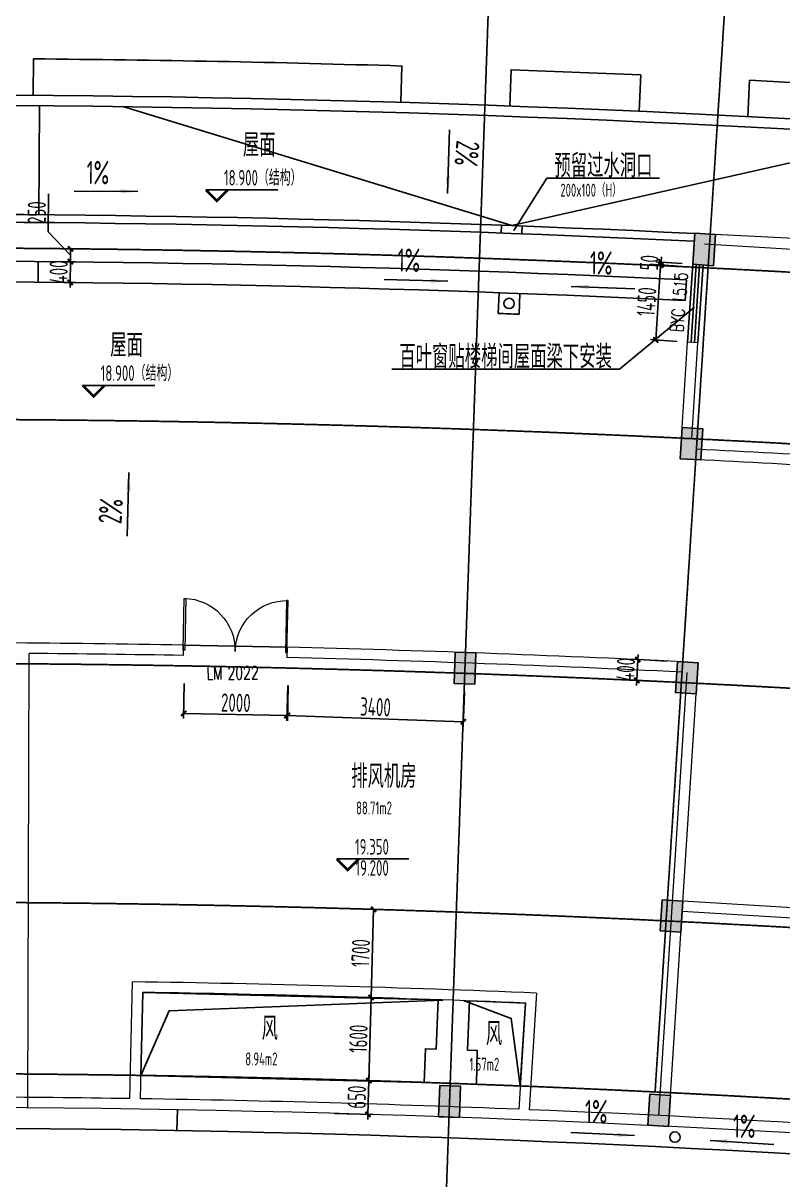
# Model space of a CAD drawing. Header units: millimetres. Extents: x 11536546 to 24947533, y -12764720 to -6308891.
# Drawn here: x 11781179 to 11795811, y -6395427 to -6373151 of the extents above; entities that cross this region are included whole.
import ezdxf
from ezdxf.enums import TextEntityAlignment as Align

# ---------------------------------------------------------------- set-up
doc = ezdxf.new("R2010")
doc.units = ezdxf.units.MM
doc.header["$LTSCALE"] = 10
doc.linetypes.add('A2-RG-AXIS$0$CENTER', pattern=[2, 1.25, -0.25, 0.25, -0.25])
doc.linetypes.add('A2-RG-AXIS$0$DOTE', pattern=[2.42, 2, -0.2, 0.02, -0.2])
for name, color, linetype in [('A2-RB-F5$0$$34$A-DIMS-100', 1, 'Continuous'), ('A2-RB-F5$0$A-DIMS-100', 1, 'Continuous'), ('A2-RB-F5$0$A-HATH', 9, 'Continuous'), ('A2-RG-AXIS$0$A-GRID', 1, 'A2-RG-AXIS$0$CENTER'), ('A2-RI-F5$0$$0$AUDIT_D_120618114340-341', 1, 'Continuous'), ('A2-RI-F5$0$$2$A-SYMB', 4, 'Continuous'), ('A2-RI-F5$0$A-GLAZ', 140, 'Continuous'), ('A2-RI-F5$0$A-HOLE', 2, 'Continuous'), ('A2-RI-F5$0$A-ROOF-DRAN', 175, 'Continuous'), ('A2-RI-F5$0$A-ROOF-EDGE', 2, 'Continuous'), ('A2-RI-F5$0$A-SYMB', 4, 'Continuous'), ('A2-RI-F5$0$A-SYMB-AREA', 4, 'Continuous'), ('A2-RI-F5$0$A-SYMB-DOOR', 4, 'Continuous'), ('A2-RI-F5$0$A-SYMB-NAME', 4, 'Continuous'), ('A2-RI-F5$0$A-SYMB-VOID', 35, 'Continuous'), ('A2-RI-F5$0$an-door', 2, 'Continuous'), ('A2-RS-F5$0$A-HATH-GRAY', 8, 'Continuous'), ('A2-RS-F5$0$A-WALL-CONC', 6, 'Continuous')]:
    doc.layers.add(name, color=color, linetype=linetype)
doc.layers.add('A2-RI-F5$0$A-DOOR', color=32, linetype='Continuous', lineweight=5)
doc.layers.add('A2-RI-F5$0$A-WALL', color=7, linetype='Continuous', lineweight=5)
doc.styles.add('A2-RB-F5$0$$0$XD2008', font='hzs.shx', dxfattribs={"width": 0.7, "bigfont": 'hztxt.shx'})
doc.styles.add('A2-RB-F5$0$XD2008', font='hzs.shx', dxfattribs={"width": 0.7, "bigfont": 'hztxt.shx'})
doc.styles.add('A2-RI-F5$0$$0$XD2008', font='hzs.shx', dxfattribs={"width": 0.7, "bigfont": 'hztxt.shx'})
doc.styles.add('A2-RI-F5$0$ECADI', font='hzs.shx', dxfattribs={"width": 0.7, "bigfont": 'hztxt.shx'})
doc.styles.add('A2-RI-F5$0$ECADI-TXT', font='simplex.shx', dxfattribs={"bigfont": 'hztxt.shx'})
doc.dimstyles.new('A2-RB-F5$0$$0$XD100$0', dxfattribs={"dimscale": 100, "dimtxt": 3.5, "dimasz": 1, "dimexe": 1, "dimexo": 2, "dimgap": 0.5, "dimtad": 1, "dimdec": 0, "dimdsep": 46, "dimtxsty": 'A2-RB-F5$0$$0$XD2008', "dimblk1": 'A2-RB-F5$0$$20$_ArchTick', "dimblk2": 'A2-RB-F5$0$$20$_ArchTick', "dimsah": 1, "dimcen": 2.5, "dimclrt": 4, "dimaunit": 1, "dimadec": 0, "dimazin": 0, "dimtfac": 1, "dimtdec": 0, "dimtix": 1, "dimtmove": 2, "dimatfit": 3, "dimfxl": 0, "dimtolj": 1, "dimtzin": 0, "dimarcsym": 0})
doc.dimstyles.new('A2-RB-F5$0$XD100$0', dxfattribs={"dimscale": 100, "dimtxt": 3.5, "dimasz": 1, "dimexe": 1, "dimexo": 2, "dimgap": 0.5, "dimtad": 1, "dimdec": 0, "dimdsep": 46, "dimtxsty": 'A2-RB-F5$0$XD2008', "dimblk1": 'A2-RB-F5$0$_ArchTick', "dimblk2": 'A2-RB-F5$0$_ArchTick', "dimsah": 1, "dimcen": 2.5, "dimclrt": 4, "dimaunit": 1, "dimadec": 0, "dimazin": 0, "dimtfac": 1, "dimtdec": 0, "dimtix": 1, "dimtmove": 1, "dimatfit": 3, "dimfxl": 0, "dimtolj": 1, "dimtzin": 0, "dimarcsym": 0})

# ---------------------------------------------------------------- blocks, each defined once
blk = doc.blocks.new('A2-RS-F5')
at = {"layer": 'A2-RS-F5$0$A-HATH-GRAY', "ltscale": 3}
h = blk.add_hatch(color=256, dxfattribs=at)
h.paths.add_polyline_path([(11842322, -6391691), (11842713, -6391773), (11842589, -6392360), (11842198, -6392278)])
h.paths.add_polyline_path([(11833592, -6389988), (11833986, -6390056), (11833883, -6390647), (11833489, -6390579)])
h.paths.add_polyline_path([(11824745, -6389130), (11824835, -6388536), (11825230, -6388596), (11825140, -6389190)])
h.paths.add_polyline_path([(11852697, -6394780), (11853087, -6394870), (11853221, -6394285), (11852832, -6394195)])
h.paths.add_polyline_path([(11847879, -6393631), (11848268, -6393725), (11848409, -6393141), (11848020, -6393048)])
h.paths.add_polyline_path([(11854621, -6386809), (11855011, -6386899), (11855146, -6386314), (11854756, -6386224)])
h.paths.add_polyline_path([(11849801, -6385659), (11850189, -6385753), (11850330, -6385169), (11849941, -6385076)])
h.paths.add_polyline_path([(11850762, -6402796), (11851151, -6402890), (11851291, -6402306), (11850902, -6402213)])
h.paths.add_polyline_path([(11845946, -6401652), (11846335, -6401745), (11846475, -6401162), (11846086, -6401068)])
h.paths.add_polyline_path([(11840458, -6400444), (11840849, -6400527), (11840973, -6399940), (11840581, -6399857)])
h.paths.add_polyline_path([(11831998, -6398793), (11832391, -6398865), (11832498, -6398274), (11832105, -6398203)])
h.paths.add_polyline_path([(11823494, -6397385), (11823890, -6397445), (11823979, -6396852), (11823584, -6396792)])
h.paths.add_polyline_path([(11793833, -6381539), (11794232, -6381564), (11794271, -6380965), (11793872, -6380940)])
h.paths.add_polyline_path([(11801616, -6382017), (11802015, -6382043), (11802054, -6381444), (11801655, -6381419)])
h.paths.add_polyline_path([(11801857, -6378275), (11802256, -6378301), (11802294, -6377702), (11801895, -6377676)])
h.paths.add_polyline_path([(11794074, -6377796), (11794473, -6377822), (11794512, -6377223), (11794112, -6377197)])
h.paths.add_polyline_path([(11800792, -6394842), (11801191, -6394867), (11801229, -6394268), (11800830, -6394243)])
h.paths.add_polyline_path([(11793208, -6394376), (11793607, -6394402), (11793646, -6393803), (11793247, -6393778)])
h.paths.add_polyline_path([(11801032, -6391099), (11801431, -6391125), (11801470, -6390526), (11801071, -6390500)])
h.paths.add_polyline_path([(11793782, -6385445), (11794182, -6385471), (11794143, -6386069), (11793744, -6386044)])
h.paths.add_polyline_path([(11789498, -6385266), (11789898, -6385280), (11789877, -6385880), (11789477, -6385866)])
h.paths.add_polyline_path([(11780626, -6385086), (11781026, -6385086), (11781027, -6385686), (11780627, -6385686)])
h.paths.add_polyline_path([(11771756, -6385156), (11772156, -6385150), (11772167, -6385749), (11771767, -6385756)])
h.paths.add_polyline_path([(11762877, -6385486), (11763277, -6385465), (11763307, -6386064), (11762908, -6386085)])
h.paths.add_polyline_path([(11789181, -6394211), (11789581, -6394225), (11789602, -6393625), (11789202, -6393611)])
h.paths.add_polyline_path([(11780564, -6394035), (11780964, -6394037), (11780967, -6393437), (11780567, -6393435)])
h.paths.add_polyline_path([(11771944, -6394106), (11772344, -6394097), (11772331, -6393497), (11771931, -6393506)])
h.paths.add_polyline_path([(11752786, -6395149), (11753185, -6395118), (11753137, -6394520), (11752739, -6394551)])
h.paths.add_polyline_path([(11756405, -6378216), (11756804, -6378185), (11756756, -6377587), (11756357, -6377618)])
h.paths.add_polyline_path([(11793449, -6390634), (11793848, -6390659), (11793887, -6390061), (11793487, -6390035)])
h.paths.add_polyline_path([(11763331, -6394424), (11763730, -6394404), (11763700, -6393805), (11763300, -6393825)])
h.paths.add_polyline_path([(11751470, -6378602), (11751869, -6378570), (11751821, -6377972), (11751422, -6378003)])
h.paths.add_polyline_path([(11757057, -6386441), (11757456, -6386413), (11757410, -6385815), (11757012, -6385843)])
h.paths.add_polyline_path([(11752124, -6386826), (11752523, -6386794), (11752475, -6386196), (11752077, -6386228)])
h.paths.add_polyline_path([(11757522, -6394777), (11757921, -6394747), (11757872, -6394149), (11757473, -6394179)])
at = {"layer": 'A2-RS-F5$0$A-WALL-CONC'}
for points in [[(11789498, -6385266), (11789898, -6385280), (11789877, -6385880), (11789477, -6385866)], [(11793782, -6385445), (11794182, -6385471), (11794143, -6386069), (11793744, -6386044)]]:
    blk.add_lwpolyline(points, close=True, dxfattribs=at)
for points in [[(11794074, -6377796), (11794473, -6377822), (11794512, -6377223), (11794112, -6377197)], [(11793833, -6381539), (11794232, -6381564), (11794271, -6380965), (11793872, -6380940)], [(11793449, -6390634), (11793848, -6390659), (11793887, -6390061), (11793487, -6390035)], [(11789181, -6394211), (11789581, -6394225), (11789602, -6393625), (11789202, -6393611)], [(11793208, -6394376), (11793607, -6394402), (11793646, -6393803), (11793247, -6393778)]]:
    blk.add_3dface(points, dxfattribs=at)
blk = doc.blocks.new('A2-RG-AXIS')
at = {"layer": 'A2-RG-AXIS$0$A-GRID', "linetype": 'A2-RG-AXIS$0$DOTE'}
for p, q in [((11795338.9, -6362795.8), (11793349.7, -6393734.2)), ((11790308.6, -6368084.2), (11788882.2, -6408258.9))]:
    blk.add_line(p, q, dxfattribs=at)
for radius in [323300, 316700, 313400, 308700, 304100, 300800]:
    blk.add_arc((11778730.7, -6694178.7), radius, 75.589285, 95.407644, dxfattribs=at)
blk = doc.blocks.new('A2-RI-F5$0$A$C2779201F')
for points in [[(0, 0), (0, 1000), (30, 1000), (30, 0)], [(2000, 0), (2000, 1000), (1970, 1000), (1970, 0)]]:
    blk.add_lwpolyline(points, close=True)
for centre, start, end in [((0, 0), 0, 90), ((2000, 0), 90, 180)]:
    blk.add_arc(centre, 1000, start, end)
blk = doc.blocks.new('A2-RI-F5$0$5erhfh')
at = {"layer": 'A2-RI-F5$0$A-SYMB-AREA', "style": 'A2-RI-F5$0$ECADI', "width": 0.7}
blk.add_attdef('340M2', text='', height=2.5, dxfattribs=at).set_placement((0, 1.25), align=Align.MIDDLE_LEFT)
at = {"layer": 'A2-RI-F5$0$A-SYMB-NAME', "style": 'A2-RI-F5$0$ECADI', "width": 0.7}
blk.add_attdef('CHINESENAME', (-12.29, 3.09), '', height=4.5, dxfattribs=at)
blk = doc.blocks.new('A2-RI-F5$0$$2$ECADI-TAG-HGHT（国标）')
at = {"color": 1}
blk.add_line((-2.12, 2.12), (11.77, 2.12), dxfattribs=at)
at = {"color": 1, "const_width": 0.5}
blk.add_lwpolyline([(-2.12, 2.12), (0, 0), (2.12, 2.12)], dxfattribs=at)
at = {"style": 'A2-RI-F5$0$$0$XD2008', "width": 0.7}
blk.add_attdef('FL', text='', height=3, dxfattribs=at).set_placement((-2.69, 2.97), align=Align.RIGHT)
for tag, p in [('F.F.L.', (2.28, 2.97)), ('T.O.S.', (2.28, -1.1))]:
    blk.add_attdef(tag, p, '', height=3, dxfattribs=at)
blk = doc.blocks.new('A2-RI-F5$0$ECADI-TAG-DOOR')
blk = doc.blocks.new('A2-RI-F5')
at = {"layer": 'A2-RI-F5$0$$0$AUDIT_D_120618114340-341'}
for p, q in [((11789349, -6376433), (11789387, -6375206)), ((11783388, -6376393), (11782161, -6376386)), ((11789359, -6378122), (11788132, -6378091)), ((11791734, -6378220), (11792960, -6378266)), ((11783214, -6381804), (11783184, -6383031)), ((11792955, -6394573), (11791729, -6394513)), ((11794410, -6394671), (11795636, -6394745))]:
    blk.add_line(p, q, dxfattribs=at)
at = {"layer": 'A2-RI-F5$0$$0$AUDIT_D_120618114340-341', "extrusion": (0, 0, -1)}
for points in [[(-11789403, -6376102), (-11789319, -6376099), (-11789349, -6376437)], [(-11783056, -6376347), (-11783055, -6376431), (-11783392, -6376393)], [(-11789027, -6378070), (-11789025, -6378154), (-11789363, -6378123)], [(-11792068, -6378189), (-11792065, -6378273), (-11791730, -6378220)], [(-11783249, -6382137), (-11783165, -6382136), (-11783214, -6381800)], [(-11792621, -6394601), (-11792624, -6394517), (-11792959, -6394574)], [(-11794745, -6394647), (-11794740, -6394731), (-11794406, -6394671)]]:
    blk.add_solid(points, dxfattribs=at)
at = {"layer": 'A2-RI-F5$0$A-GLAZ'}
for p, q in [((11793977, -6379293), (11794074, -6377796)), ((11794046, -6379297), (11794143, -6377800)), ((11794106, -6379301), (11794203, -6377804)), ((11794176, -6379306), (11794273, -6377809))]:
    blk.add_line(p, q, dxfattribs=at)
at = {"layer": 'A2-RI-F5$0$A-HOLE', "ltscale": 500}
for points in [[(11783446, -6393416), (11788904, -6393551), (11788927, -6392901), (11789136, -6392908), (11789169, -6391959), (11783484, -6391816), (11783446, -6393416)], [(11789772, -6391980), (11790854, -6392022), (11790751, -6393619), (11789911, -6393587), (11789926, -6392936), (11789736, -6392929), (11789774, -6391982)]]:
    blk.add_lwpolyline(points, dxfattribs=at)
at = {"layer": 'A2-RI-F5$0$A-ROOF-DRAN'}
for p, q in [((11781478, -6376841), (11781496, -6374741)), ((11790590, -6377050), (11783099, -6374759)), ((11790590, -6377050), (11798232, -6375329)), ((11790384, -6377193), (11790389, -6377043)), ((11790784, -6377208), (11790789, -6377058)), ((11781466, -6378141), (11781470, -6377741)), ((11793928, -6378494), (11793954, -6378095)), ((11790330, -6378742), (11790345, -6378342)), ((11790730, -6378757), (11790744, -6378357)), ((11784141, -6394478), (11784149, -6394078))]:
    blk.add_line(p, q, dxfattribs=at)
for centre in [(11790537, -6378550), (11793733, -6394604)]:
    blk.add_circle(centre, 100, dxfattribs=at)
for radius, start, end in [(316450, 87.24265, 93.86023), (316050, 87.24385, 93.85936), (315650, 87.82138, 87.89399), (308700, 85.76264, 87.13576), (299750, 77.09857, 93.89836)]:
    blk.add_arc((11778731, -6694179), radius, start, end, dxfattribs=at)
at = {"layer": 'A2-RI-F5$0$A-ROOF-EDGE'}
blk.add_lwpolyline([(11781372, -6374540), (11781378, -6373840, -0.005539), (11788473, -6373977), (11788452, -6374677)], format="xyb", dxfattribs=at)
for points in [[(11790550, -6374747), (11790577, -6374048), (11793075, -6374150), (11793043, -6374849)], [(11795133, -6374950), (11795169, -6374251), (11797665, -6374389), (11797624, -6375088)]]:
    blk.add_lwpolyline(points, dxfattribs=at)
for centre, radius, start, end in [((11778731, -6694179), 319650, 76.75688, 94.23968), ((11778731, -6694179), 319450, 76.75688, 94.23968), ((11778730, -6694179), 317350, 87.22277, 94.00603), ((11778730, -6694179), 317200, 87.22321, 94.00603)]:
    blk.add_arc(centre, radius, start, end, dxfattribs=at)
at = {"layer": 'A2-RI-F5$0$A-SYMB'}
for points in [[(11793435, -6376139), (11791265, -6376139), (11790632, -6377146)], [(11788278, -6379816), (11792663, -6379816), (11794108, -6378619)]]:
    blk.add_lwpolyline(points, dxfattribs=at)
at = {"layer": 'A2-RI-F5$0$A-SYMB-VOID', "ltscale": 500}
for points in [[(11783446, -6393416), (11783988, -6392170), (11789261, -6391965)], [(11789660, -6391976), (11790580, -6392319), (11790752, -6393619)]]:
    blk.add_lwpolyline(points, dxfattribs=at)
at = {"layer": 'A2-RI-F5$0$A-WALL'}
for p, q in [((11794299, -6377404), (11802283, -6377874)), ((11793857, -6381144), (11793977, -6379293)), ((11794176, -6379306), (11793977, -6379293)), ((11794056, -6381154), (11794176, -6379306)), ((11784263, -6385128), (11784260, -6385328)), ((11786263, -6385171), (11786258, -6385371)), ((11781269, -6394039), (11781292, -6385289)), ((11793620, -6394198), (11794182, -6385465)), ((11793421, -6394188), (11793969, -6385655)), ((11799475, -6390401), (11793887, -6390060)), ((11799463, -6390600), (11793874, -6390259)), ((11783236, -6393863), (11783287, -6391613)), ((11783436, -6393866), (11783482, -6391816)), ((11791067, -6391830), (11790923, -6394076)), ((11790854, -6392022), (11790723, -6394068))]:
    blk.add_line(p, q, dxfattribs=at)
for centre, radius, start, end in [((11778487, -6693816), 317000, 85.69307, 87.17477), ((11778731, -6694179), 313200, 86.09989, 87.17894), ((11778731, -6694179), 313000, 86.10012, 87.17949), ((11778731, -6694179), 309100, 88.97444, 90.24958), ((11778731, -6694179), 309100, 87.19145, 88.60371), ((11778731, -6694179), 308900, 88.97444, 89.52501), ((11778731, -6694179), 308900, 87.19145, 88.60371), ((11778731, -6694179), 302600, 87.6635, 89.13731), ((11778731, -6694179), 302400, 87.70229, 89.0997), ((11778731, -6694179), 300350, 89.14059, 90.26897), ((11778731, -6694179), 300150, 85.19314, 94.1283), ((11778731, -6694179), 300350, 87.71173, 89.10243), ((11778731, -6694179), 300350, 85.23205, 87.67357)]:
    blk.add_arc(centre, radius, start, end, dxfattribs=at)
at = {"layer": 'A2-RI-F5$0$an-door'}
blk.add_line((11784263, -6385128), (11786263, -6385171), dxfattribs=at)
ref = blk.add_blockref('A2-RI-F5$0$5erhfh', (11786297, -6378356), dxfattribs=dict(xscale=100, yscale=100, zscale=100))
ref.add_attrib('CHINESENAME', '屋面', (11785411, -6375722), dxfattribs={"layer": 'A2-RI-F5$0$A-SYMB-NAME', "height": 450, "style": 'A2-RI-F5$0$ECADI', "width": 0.7})
ref = blk.add_blockref('A2-RI-F5$0$5erhfh', (11789126, -6375897), dxfattribs=dict(xscale=99.99999999968382, yscale=99.99999999968382, zscale=99.99999999968382, rotation=264.2338512096314))
ref.add_attrib('CHINESENAME', '2%%%', (11789528, -6375399), dxfattribs={"layer": 'A2-RI-F5$0$A-SYMB-NAME', "height": 450, "rotation": 264.2339, "style": 'A2-RI-F5$0$ECADI', "width": 0.7})
ref = blk.add_blockref('A2-RI-F5$0$5erhfh', (11782932, -6376607), dxfattribs=dict(xscale=99.99999999968374, yscale=99.99999999968374, zscale=99.99999999968374, rotation=359.5617199320547))
ref.add_attrib('CHINESENAME', '1%%%', (11782400, -6376253), dxfattribs={"layer": 'A2-RI-F5$0$A-SYMB-NAME', "height": 450, "rotation": 359.5617, "style": 'A2-RI-F5$0$ECADI', "width": 0.7})
ref = blk.add_blockref('A2-RI-F5$0$5erhfh', (11792640, -6376431), dxfattribs=dict(xscale=100, yscale=100, zscale=100))
ref.add_attrib('340M2', '200x100（H）', (11791525, -6376493), dxfattribs={"layer": 'A2-RI-F5$0$A-SYMB-AREA', "height": 250, "style": 'A2-RI-F5$0$ECADI', "width": 0.7})
ref.add_attrib('CHINESENAME', '预留过水洞口', (11791410, -6376123), dxfattribs={"layer": 'A2-RI-F5$0$A-SYMB-NAME', "height": 450, "style": 'A2-RI-F5$0$ECADI', "width": 0.7})
ref = blk.add_blockref('A2-RI-F5$0$5erhfh', (11788922, -6378295), dxfattribs=dict(xscale=99.99999999968374, yscale=99.99999999968374, zscale=99.99999999968374, rotation=359.5617199320547))
ref.add_attrib('CHINESENAME', '1%%%', (11788390, -6377941), dxfattribs={"layer": 'A2-RI-F5$0$A-SYMB-NAME', "height": 450, "rotation": 359.5617, "style": 'A2-RI-F5$0$ECADI', "width": 0.7})
ref = blk.add_blockref('A2-RI-F5$0$5erhfh', (11792626, -6378348), dxfattribs=dict(xscale=99.99999999968374, yscale=99.99999999968374, zscale=99.99999999968374, rotation=359.5617199320547))
ref.add_attrib('CHINESENAME', '1%%%', (11792093, -6377994), dxfattribs={"layer": 'A2-RI-F5$0$A-SYMB-NAME', "height": 450, "rotation": 359.5617, "style": 'A2-RI-F5$0$ECADI', "width": 0.7})
ref = blk.add_blockref('A2-RI-F5$0$5erhfh', (11783740, -6382213), dxfattribs=dict(xscale=100, yscale=100, zscale=100))
ref.add_attrib('CHINESENAME', '屋面', (11782855, -6379578), dxfattribs={"layer": 'A2-RI-F5$0$A-SYMB-NAME', "height": 450, "style": 'A2-RI-F5$0$ECADI', "width": 0.7})
ref = blk.add_blockref('A2-RI-F5$0$5erhfh', (11789653, -6380108), dxfattribs=dict(xscale=100, yscale=100, zscale=100))
ref.add_attrib('CHINESENAME', '百叶窗贴楼梯间屋面梁下安装', (11788424, -6379799), dxfattribs={"layer": 'A2-RI-F5$0$A-SYMB-NAME', "height": 450, "style": 'A2-RI-F5$0$ECADI', "width": 0.7})
ref = blk.add_blockref('A2-RI-F5$0$5erhfh', (11783459, -6382295), dxfattribs=dict(xscale=99.99999999968371, yscale=99.99999999968371, zscale=99.99999999968371, rotation=86.13002932403784))
ref.add_attrib('CHINESENAME', '2%%%', (11783073, -6382805), dxfattribs={"layer": 'A2-RI-F5$0$A-SYMB-NAME', "height": 450, "rotation": 86.13, "style": 'A2-RI-F5$0$ECADI', "width": 0.7})
ref = blk.add_blockref('A2-RI-F5$0$5erhfh', (11788383, -6390516), dxfattribs=dict(xscale=100, yscale=100, zscale=100))
ref.add_attrib('340M2', '88.71m2', (11787591, -6388391), dxfattribs={"layer": 'A2-RI-F5$0$A-SYMB-AREA', "height": 250, "style": 'A2-RI-F5$0$ECADI', "width": 0.7})
ref.add_attrib('CHINESENAME', '排风机房', (11787498, -6387881), dxfattribs={"layer": 'A2-RI-F5$0$A-SYMB-NAME', "height": 450, "style": 'A2-RI-F5$0$ECADI', "width": 0.7})
ref = blk.add_blockref('A2-RI-F5$0$5erhfh', (11788708, -6393598), dxfattribs=dict(xscale=100, yscale=100, zscale=100))
ref.add_attrib('340M2', '8.94m2', (11785457, -6393224), dxfattribs={"layer": 'A2-RI-F5$0$A-SYMB-AREA', "height": 250, "style": 'A2-RI-F5$0$ECADI', "width": 0.7})
ref.add_attrib('CHINESENAME', '风', (11785771, -6392736), dxfattribs={"layer": 'A2-RI-F5$0$A-SYMB-NAME', "height": 450, "style": 'A2-RI-F5$0$ECADI', "width": 0.7})
ref = blk.add_blockref('A2-RI-F5$0$5erhfh', (11793026, -6393700), dxfattribs=dict(xscale=100, yscale=100, zscale=100))
ref.add_attrib('340M2', '1.57m2', (11789775, -6393326), dxfattribs={"layer": 'A2-RI-F5$0$A-SYMB-AREA', "height": 250, "style": 'A2-RI-F5$0$ECADI', "width": 0.7})
ref.add_attrib('CHINESENAME', '风', (11790089, -6392838), dxfattribs={"layer": 'A2-RI-F5$0$A-SYMB-NAME', "height": 450, "style": 'A2-RI-F5$0$ECADI', "width": 0.7})
ref = blk.add_blockref('A2-RI-F5$0$5erhfh', (11792530, -6394690), dxfattribs=dict(xscale=99.99999999968374, yscale=99.99999999968374, zscale=99.99999999968374, rotation=359.5617199320547))
ref.add_attrib('CHINESENAME', '1%%%', (11791997, -6394335), dxfattribs={"layer": 'A2-RI-F5$0$A-SYMB-NAME', "height": 450, "rotation": 359.5617, "style": 'A2-RI-F5$0$ECADI', "width": 0.7})
ref = blk.add_blockref('A2-RI-F5$0$5erhfh', (11795381, -6394972), dxfattribs=dict(xscale=99.99999999968374, yscale=99.99999999968374, zscale=99.99999999968374, rotation=359.5617199320547))
ref.add_attrib('CHINESENAME', '1%%%', (11794848, -6394618), dxfattribs={"layer": 'A2-RI-F5$0$A-SYMB-NAME', "height": 450, "rotation": 359.5617, "style": 'A2-RI-F5$0$ECADI', "width": 0.7})
at = {"layer": 'A2-RI-F5$0$$2$A-SYMB'}
ref = blk.add_blockref('A2-RI-F5$0$$2$ECADI-TAG-HGHT（国标）', (11784908, -6376575), dxfattribs=dict(at, xscale=100, yscale=100, zscale=100))
ref.add_attrib('F.F.L.', '18.900（结构）', (11785046, -6376279), dxfattribs={"layer": '0', "height": 300, "style": 'A2-RI-F5$0$$0$XD2008', "width": 0.7})
ref = blk.add_blockref('A2-RI-F5$0$$2$ECADI-TAG-HGHT（国标）', (11782535, -6380339), dxfattribs=dict(at, xscale=100, yscale=100, zscale=100))
ref.add_attrib('F.F.L.', '18.900（结构）', (11782672, -6380042), dxfattribs={"layer": '0', "height": 300, "style": 'A2-RI-F5$0$$0$XD2008', "width": 0.7})
ref = blk.add_blockref('A2-RI-F5$0$$2$ECADI-TAG-HGHT（国标）', (11787432, -6389460), dxfattribs=dict(at, xscale=100, yscale=100, zscale=100))
ref.add_attrib('F.F.L.', '19.350', (11787570, -6389163), dxfattribs={"layer": '0', "height": 300, "style": 'A2-RI-F5$0$$0$XD2008', "width": 0.7})
ref.add_attrib('T.O.S.', '19.200', (11787579, -6389571), dxfattribs={"layer": '0', "height": 300, "style": 'A2-RI-F5$0$$0$XD2008', "width": 0.7})
at = {"layer": 'A2-RI-F5$0$A-DOOR', "xscale": -1, "rotation": 358.7893011899894}
blk.add_blockref('A2-RI-F5$0$A$C2779201F', (11786260, -6385271), dxfattribs=at)
at = {"layer": 'A2-RI-F5$0$A-SYMB-DOOR'}
ref = blk.add_blockref('A2-RI-F5$0$ECADI-TAG-DOOR', (11794667, -6378483), dxfattribs=dict(at, xscale=99.99999999929805, yscale=99.99999999929805, zscale=99.99999999929805, rotation=85.70066174404755))
ref.add_attrib('门窗主编号1', 'BYC', dxfattribs={"height": 250, "rotation": 85.7007, "style": 'A2-RI-F5$0$ECADI-TXT', "width": 0.7}).set_placement((11793924, -6378657), align=Align.RIGHT)
ref.add_attrib('门窗主编号2', '1515', (11793935, -6378559, 333), dxfattribs={"height": 250, "rotation": 85.7007, "style": 'A2-RI-F5$0$ECADI-TXT', "width": 0.7})
ref = blk.add_blockref('A2-RI-F5$0$ECADI-TAG-DOOR', (11785254, -6386514), dxfattribs=dict(at, xscale=99.99999999833315, yscale=99.99999999833315, zscale=99.99999999833315, rotation=0.6141747546970708))
ref.add_attrib('门窗主编号1', 'LM', dxfattribs={"height": 250, "rotation": 0.6142, "style": 'A2-RI-F5$0$ECADI-TXT', "width": 0.7}).set_placement((11785017, -6385788), align=Align.RIGHT)
ref.add_attrib('门窗主编号2', '2022', (11785116, -6385791, 333), dxfattribs={"height": 250, "rotation": 0.6142, "style": 'A2-RI-F5$0$ECADI-TXT', "width": 0.7})
blk = doc.blocks.new('A2-RB-F5$0$$20$_ArchTick')
at = {"color": 0, "linetype": 'ByBlock', "const_width": 0.4}
blk.add_lwpolyline([(-0.5, -0.5), (0.5, 0.5)], dxfattribs=at)
blk = doc.blocks.new('*D906')
at = {"layer": 'A2-RB-F5$0$$34$A-DIMS-100', "color": 0, "lineweight": -2, "transparency": 16777216}
for p, q in [((11787274, -6390199), (11788029, -6390219)), ((11787929, -6390217), (11787882, -6391916)), ((11787228, -6391898), (11787982, -6391919))]:
    blk.add_line(p, q, dxfattribs=at)
at = {"layer": 'Defpoints', "color": 0, "transparency": 16777216}
for p in [(11787075, -6390193), (11787028, -6391893), (11787882, -6391916)]:
    blk.add_point(p, dxfattribs=at)
at = {"layer": 'A2-RB-F5$0$$34$A-DIMS-100', "color": 0, "lineweight": -2, "transparency": 16777216, "xscale": 100, "yscale": 100, "zscale": 100}
for p, rotation in [((11787929, -6390217), 88.42773998202016), ((11787882, -6391916), 268.4277399820201)]:
    blk.add_blockref('A2-RB-F5$0$$20$_ArchTick', p, dxfattribs=dict(at, rotation=rotation))
at = {"layer": 'A2-RB-F5$0$$34$A-DIMS-100', "color": 4, "transparency": 16777216, "insert": (11787680, -6391060), "char_height": 350, "attachment_point": 5, "rotation": 88.4277, "style": 'A2-RB-F5$0$$0$XD2008'}
blk.add_mtext('\\A1;1700', dxfattribs=at)
blk = doc.blocks.new('*D883')
at = {"layer": 'A2-RB-F5$0$$34$A-DIMS-100', "color": 0, "lineweight": -2, "transparency": 16777216}
for p, q in [((11787228, -6391898), (11787982, -6391919)), ((11787882, -6391916), (11787838, -6393515)), ((11787184, -6393497), (11787938, -6393518))]:
    blk.add_line(p, q, dxfattribs=at)
at = {"layer": 'Defpoints', "color": 0, "transparency": 16777216}
for p in [(11787028, -6391893), (11786984, -6393492), (11787838, -6393515)]:
    blk.add_point(p, dxfattribs=at)
at = {"layer": 'A2-RB-F5$0$$34$A-DIMS-100', "color": 0, "lineweight": -2, "transparency": 16777216, "xscale": 100, "yscale": 100, "zscale": 100}
for p, rotation in [((11787882, -6391916), 88.42773998210096), ((11787838, -6393515), 268.427739982101)]:
    blk.add_blockref('A2-RB-F5$0$$20$_ArchTick', p, dxfattribs=dict(at, rotation=rotation))
at = {"layer": 'A2-RB-F5$0$$34$A-DIMS-100', "color": 4, "transparency": 16777216, "insert": (11787635, -6392710), "char_height": 350, "attachment_point": 5, "rotation": 88.4277, "style": 'A2-RB-F5$0$$0$XD2008'}
blk.add_mtext('\\A1;1600', dxfattribs=at)
blk = doc.blocks.new('*D813')
at = {"layer": 'A2-RB-F5$0$$34$A-DIMS-100', "color": 0, "lineweight": -2, "transparency": 16777216}
for p, q in [((11787184, -6393497), (11787938, -6393518)), ((11787838, -6393515), (11787820, -6394165)), ((11787838, -6393515), (11787841, -6393415)), ((11787166, -6394147), (11787920, -6394168)), ((11787820, -6394165), (11787818, -6394265))]:
    blk.add_line(p, q, dxfattribs=at)
at = {"layer": 'Defpoints', "color": 0, "transparency": 16777216}
for p in [(11786984, -6393492), (11786966, -6394142), (11787820, -6394165)]:
    blk.add_point(p, dxfattribs=at)
at = {"layer": 'A2-RB-F5$0$$34$A-DIMS-100', "color": 0, "lineweight": -2, "transparency": 16777216, "xscale": 100, "yscale": 100, "zscale": 100}
for p, rotation in [((11787838, -6393515), 268.4277399820239), ((11787820, -6394165), 88.42773998202388)]:
    blk.add_blockref('A2-RB-F5$0$$20$_ArchTick', p, dxfattribs=dict(at, rotation=rotation))
at = {"layer": 'A2-RB-F5$0$$34$A-DIMS-100', "color": 4, "transparency": 16777216, "insert": (11787604, -6393834), "char_height": 350, "attachment_point": 5, "rotation": 88.4277, "style": 'A2-RB-F5$0$$0$XD2008'}
blk.add_mtext('\\A1;650', dxfattribs=at)
blk = doc.blocks.new('A2-RB-F5$0$_ArchTick')
at = {"color": 0, "linetype": 'ByBlock', "const_width": 0.4}
blk.add_lwpolyline([(-0.5, -0.5), (0.5, 0.5)], dxfattribs=at)
blk = doc.blocks.new('*D831')
at = {"layer": 'A2-RB-F5$0$A-DIMS-100', "color": 0, "lineweight": -2, "transparency": 16777216}
for p, q in [((11784283, -6385867), (11784269, -6386543)), ((11786281, -6385909), (11786267, -6386585)), ((11784271, -6386443), (11786269, -6386485))]:
    blk.add_line(p, q, dxfattribs=at)
at = {"layer": 'Defpoints', "color": 0, "transparency": 16777216}
for p in [(11784287, -6385667), (11786286, -6385710), (11786269, -6386485)]:
    blk.add_point(p, dxfattribs=at)
at = {"layer": 'A2-RB-F5$0$A-DIMS-100', "color": 0, "lineweight": -2, "transparency": 16777216, "xscale": 100, "yscale": 100, "zscale": 100}
for p, rotation in [((11784271, -6386443), 178.7889402377558), ((11786269, -6386485), 358.7889402377558)]:
    blk.add_blockref('A2-RB-F5$0$_ArchTick', p, dxfattribs=dict(at, rotation=rotation))
at = {"layer": 'A2-RB-F5$0$A-DIMS-100', "color": 4, "transparency": 16777216, "insert": (11785275, -6386239), "char_height": 350, "attachment_point": 5, "rotation": 358.7889, "style": 'A2-RB-F5$0$XD2008'}
blk.add_mtext('\\A1;2000', dxfattribs=at)
blk = doc.blocks.new('*D832')
at = {"layer": 'A2-RB-F5$0$A-DIMS-100', "color": 0, "lineweight": -2, "transparency": 16777216}
for p, q in [((11786279, -6385909), (11786255, -6386585)), ((11789676, -6386030), (11789652, -6386705)), ((11786258, -6386485), (11789656, -6386605))]:
    blk.add_line(p, q, dxfattribs=at)
at = {"layer": 'Defpoints', "color": 0, "transparency": 16777216}
for p in [(11786286, -6385710), (11789683, -6385830), (11789656, -6386605)]:
    blk.add_point(p, dxfattribs=at)
at = {"layer": 'A2-RB-F5$0$A-DIMS-100', "color": 0, "lineweight": -2, "transparency": 16777216, "xscale": 100, "yscale": 100, "zscale": 100}
for p, rotation in [((11786258, -6386485), 177.9665919757326), ((11789656, -6386605), 357.9665919757326)]:
    blk.add_blockref('A2-RB-F5$0$_ArchTick', p, dxfattribs=dict(at, rotation=rotation))
at = {"layer": 'A2-RB-F5$0$A-DIMS-100', "color": 4, "transparency": 16777216, "insert": (11787965, -6386320), "char_height": 350, "attachment_point": 5, "rotation": 357.9666, "style": 'A2-RB-F5$0$XD2008'}
blk.add_mtext('\\A1;3400', dxfattribs=at)
blk = doc.blocks.new('*D851')
at = {"layer": 'A2-RB-F5$0$A-DIMS-100', "color": 0, "lineweight": -2, "transparency": 16777216}
for p, q in [((11781664, -6377168), (11781670, -6376438)), ((11782090, -6377621), (11781664, -6377168)), ((11781576, -6377491), (11782191, -6377497)), ((11782091, -6377496), (11782089, -6377746)), ((11781574, -6377741), (11782189, -6377747))]:
    blk.add_line(p, q, dxfattribs=at)
at = {"layer": 'Defpoints', "color": 0, "transparency": 16777216}
for p in [(11781376, -6377490), (11781374, -6377740), (11782089, -6377746)]:
    blk.add_point(p, dxfattribs=at)
at = {"layer": 'A2-RB-F5$0$A-DIMS-100', "color": 0, "lineweight": -2, "transparency": 16777216, "xscale": 100, "yscale": 100, "zscale": 100}
for p, rotation in [((11782091, -6377496), 89.52146025420735), ((11782089, -6377746), 269.5214602542073)]:
    blk.add_blockref('A2-RB-F5$0$_ArchTick', p, dxfattribs=dict(at, rotation=rotation))
at = {"layer": 'A2-RB-F5$0$A-DIMS-100', "color": 4, "transparency": 16777216, "insert": (11781442, -6376801), "char_height": 350, "attachment_point": 5, "rotation": 89.5215, "style": 'A2-RB-F5$0$XD2008'}
blk.add_mtext('\\A1;250', dxfattribs=at)
blk = doc.blocks.new('*D852')
at = {"layer": 'A2-RB-F5$0$A-DIMS-100', "color": 0, "lineweight": -2, "transparency": 16777216}
for p, q in [((11781575, -6377741), (11782189, -6377746)), ((11782089, -6377745), (11782086, -6378145)), ((11782089, -6377745), (11782090, -6377645)), ((11781572, -6378141), (11782186, -6378146)), ((11782086, -6378145), (11782085, -6378245))]:
    blk.add_line(p, q, dxfattribs=at)
at = {"layer": 'Defpoints', "color": 0, "transparency": 16777216}
for p in [(11781375, -6377740), (11781372, -6378140), (11782086, -6378145)]:
    blk.add_point(p, dxfattribs=at)
at = {"layer": 'A2-RB-F5$0$A-DIMS-100', "color": 0, "lineweight": -2, "transparency": 16777216, "xscale": 100, "yscale": 100, "zscale": 100}
for p, rotation in [((11782089, -6377745), 269.5810464209717), ((11782086, -6378145), 89.58104642097175)]:
    blk.add_blockref('A2-RB-F5$0$_ArchTick', p, dxfattribs=dict(at, rotation=rotation))
at = {"layer": 'A2-RB-F5$0$A-DIMS-100', "color": 4, "transparency": 16777216, "insert": (11781862, -6377943), "char_height": 350, "attachment_point": 5, "rotation": 89.581, "style": 'A2-RB-F5$0$XD2008'}
blk.add_mtext('\\A1;400', dxfattribs=at)
blk = doc.blocks.new('*D871')
at = {"layer": 'A2-RB-F5$0$A-HATH', "color": 0, "lineweight": -2, "transparency": 16777216}
for p, q in [((11793017, -6385408), (11793022, -6385308)), ((11793583, -6385436), (11792917, -6385403)), ((11793017, -6385408), (11792998, -6385808)), ((11793563, -6385835), (11792898, -6385803)), ((11792998, -6385808), (11792993, -6385908))]:
    blk.add_line(p, q, dxfattribs=at)
at = {"layer": 'Defpoints', "color": 0, "transparency": 16777216}
for p in [(11793782, -6385445), (11792998, -6385808), (11793763, -6385845)]:
    blk.add_point(p, dxfattribs=at)
at = {"layer": 'A2-RB-F5$0$A-HATH', "color": 0, "lineweight": -2, "transparency": 16777216, "xscale": 100, "yscale": 100, "zscale": 100}
for p, rotation in [((11793017, -6385408), 267.2088618315906), ((11792998, -6385808), 87.2088618315906)]:
    blk.add_blockref('A2-RB-F5$0$_ArchTick', p, dxfattribs=dict(at, rotation=rotation))
at = {"layer": 'A2-RB-F5$0$A-HATH', "color": 4, "transparency": 16777216, "insert": (11792783, -6385597), "char_height": 350, "attachment_point": 5, "rotation": 87.2089, "style": 'A2-RB-F5$0$XD2008'}
blk.add_mtext('\\A1;400', dxfattribs=at)
blk = doc.blocks.new('*D902')
at = {"layer": 'A2-RB-F5$0$A-HATH', "color": 0, "lineweight": -2, "transparency": 16777216}
for p, q in [((11793870, -6377838), (11793357, -6377805)), ((11793457, -6377811), (11793363, -6379253)), ((11793777, -6379280), (11793263, -6379246))]:
    blk.add_line(p, q, dxfattribs=at)
at = {"layer": 'Defpoints', "color": 0, "transparency": 16777216}
for p in [(11794070, -6377851), (11793363, -6379253), (11793977, -6379293)]:
    blk.add_point(p, dxfattribs=at)
at = {"layer": 'A2-RB-F5$0$A-HATH', "color": 0, "lineweight": -2, "transparency": 16777216, "xscale": 100, "yscale": 100, "zscale": 100}
for p, rotation in [((11793457, -6377811), 86.29153522115132), ((11793363, -6379253), 266.2915352211513)]:
    blk.add_blockref('A2-RB-F5$0$_ArchTick', p, dxfattribs=dict(at, rotation=rotation))
at = {"layer": 'A2-RB-F5$0$A-HATH', "color": 4, "transparency": 16777216, "insert": (11793185, -6378517), "char_height": 350, "attachment_point": 5, "rotation": 86.2915, "style": 'A2-RB-F5$0$XD2008'}
blk.add_mtext('\\A1;1450', dxfattribs=at)
blk = doc.blocks.new('*D903')
at = {"layer": 'A2-RB-F5$0$A-HATH', "color": 0, "lineweight": -2, "transparency": 16777216}
for p, q in [((11793870, -6377837), (11793361, -6377801)), ((11793874, -6377782), (11793365, -6377746)), ((11793461, -6377808), (11793454, -6377908)), ((11793465, -6377753), (11793461, -6377808)), ((11793465, -6377753), (11793472, -6377653))]:
    blk.add_line(p, q, dxfattribs=at)
at = {"layer": 'Defpoints', "color": 0, "transparency": 16777216}
for p in [(11793461, -6377808), (11794074, -6377796), (11794070, -6377851)]:
    blk.add_point(p, dxfattribs=at)
at = {"layer": 'A2-RB-F5$0$A-HATH', "color": 0, "lineweight": -2, "transparency": 16777216, "xscale": 100, "yscale": 100, "zscale": 100}
for p, rotation in [((11793461, -6377808), 85.97278872921848), ((11793465, -6377753), 265.9727887292185)]:
    blk.add_blockref('A2-RB-F5$0$_ArchTick', p, dxfattribs=dict(at, rotation=rotation))
at = {"layer": 'A2-RB-F5$0$A-HATH', "color": 4, "transparency": 16777216, "insert": (11793238, -6377765), "char_height": 350, "attachment_point": 5, "rotation": 85.9728, "style": 'A2-RB-F5$0$XD2008'}
blk.add_mtext('\\A1;50', dxfattribs=at)
blk = doc.blocks.new('A2-RB-F5')
at = {"layer": 'A2-RB-F5$0$$34$A-DIMS-100'}
for p1, p2, picture, middle in [((11787074.5, -6390193.2), (11787027.9, -6391892.6), '*D906', (11787680.4, -6391060.2)), ((11787027.9, -6391892.6), (11786984, -6393492), '*D883', (11787635.1, -6392709.5)), ((11786984, -6393492), (11786966.1, -6394141.7), '*D813', (11787604.3, -6393834.1))]:
    dim = blk.add_aligned_dim(p1=p1, p2=p2, distance=854.5, dimstyle='A2-RB-F5$0$$0$XD100$0', dxfattribs=at)
    dim.commit()
    dim.dimension.update_dxf_attribs({"geometry": picture, "text_midpoint": middle})
at = {"layer": 'A2-RB-F5$0$A-DIMS-100'}
dim = blk.add_linear_dim(base=(11782088.7, -6377745.7), p1=(11781375.8, -6377489.8), p2=(11781373.7, -6377739.8), angle=269.52146, dimstyle='A2-RB-F5$0$XD100$0', dxfattribs=at)
dim.commit()
dim.dimension.update_dxf_attribs({"geometry": '*D851', "text_midpoint": (11781664.2, -6377117.6), "dimtype": 129})
for p1, p2, distance, picture, middle in [((11781374.8, -6377739.8), (11781371.9, -6378140), 714, '*D852', (11781862.4, -6377943.4)), ((11786285.6, -6385709.5), (11789683.3, -6385830.2), -775.8, '*D832', (11787964.9, -6386320.3))]:
    dim = blk.add_aligned_dim(p1=p1, p2=p2, distance=distance, dimstyle='A2-RB-F5$0$XD100$0', dxfattribs=at)
    dim.commit()
    dim.dimension.update_dxf_attribs({"geometry": picture, "text_midpoint": middle})
dim = blk.add_aligned_dim(p1=(11784287.4, -6385667.3), p2=(11786285.6, -6385709.5), distance=-775.9, text='2000', dimstyle='A2-RB-F5$0$XD100$0', dxfattribs=at)
dim.commit()
dim.dimension.update_dxf_attribs({"geometry": '*D831', "text_midpoint": (11785274.9, -6386239.2)})
at = {"layer": 'A2-RB-F5$0$A-HATH', "color": 1}
for p1, p2, distance, text, picture, middle in [((11794073.8, -6377795.9), (11794070, -6377850.8), -610.6, '50', '*D903', (11793238.4, -6377764.7)), ((11794070, -6377850.8), (11793976.5, -6379292.6), -614.6, '1450', '*D902', (11793185.4, -6378517.4))]:
    dim = blk.add_aligned_dim(p1=p1, p2=p2, distance=distance, text=text, dimstyle='A2-RB-F5$0$XD100$0', dxfattribs=at)
    dim.commit()
    dim.dimension.update_dxf_attribs({"geometry": picture, "text_midpoint": middle})
dim = blk.add_aligned_dim(p1=(11793782.4, -6385445.4), p2=(11793762.9, -6385844.9), distance=-766.3, dimstyle='A2-RB-F5$0$XD100$0', dxfattribs=at)
dim.commit()
dim.dimension.update_dxf_attribs({"geometry": '*D871', "text_midpoint": (11792782.6, -6385596.9)})

msp = doc.modelspace()

# ---------------------------------------------------------------- block references
for name in ['A2-RG-AXIS', 'A2-RI-F5', 'A2-RB-F5', 'A2-RB-F5', 'A2-RS-F5']:
    msp.add_blockref(name, (0, 0))

doc.saveas('drawing.dxf')
